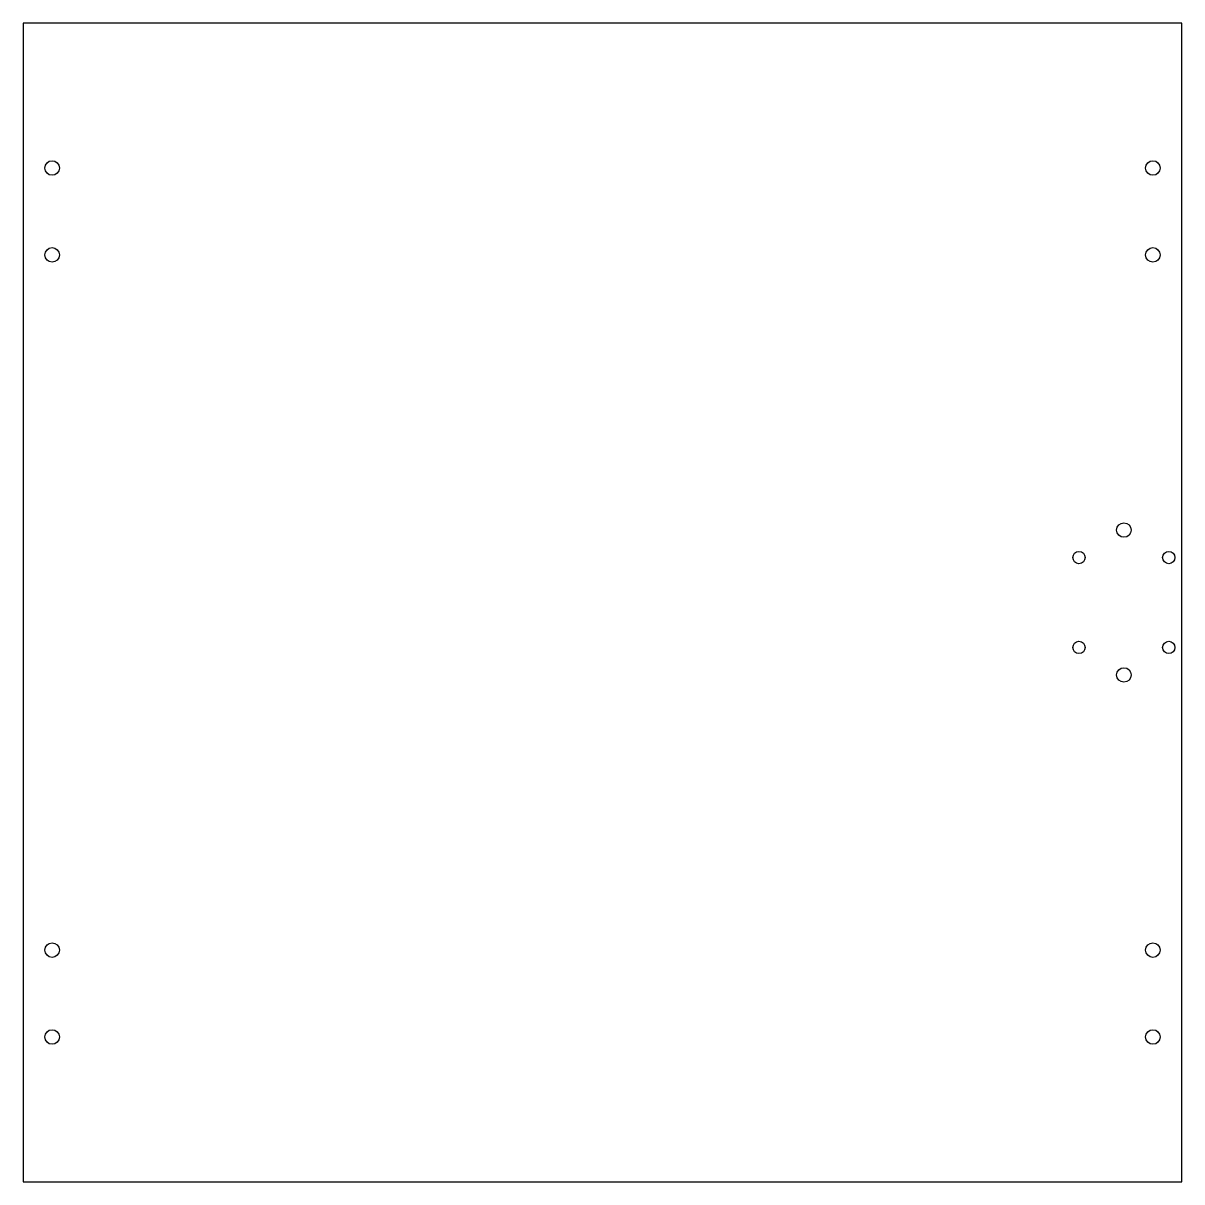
# Model space of a CAD drawing. Header units: millimetres. Extents: x -200 to 200, y -200 to 200.
import ezdxf

# ---------------------------------------------------------------- set-up
doc = ezdxf.new("R2010")
doc.units = ezdxf.units.MM

msp = doc.modelspace()

# ---------------------------------------------------------------- linework, layer by layer
msp.add_lwpolyline([(200, 200), (-200, 200), (-200, -200), (200, -200)], close=True)
for centre, radius in [((-190, 150), 2.5), ((190, 150), 2.5), ((-190, 120), 2.5), ((190, 120), 2.5), ((180, 25), 2.5), ((164.5, 15.5), 2.12), ((195.5, 15.5), 2.12), ((164.5, -15.5), 2.12), ((195.5, -15.5), 2.12), ((180, -25), 2.5), ((-190, -120), 2.5), ((190, -120), 2.5), ((-190, -150), 2.5), ((190, -150), 2.5)]:
    msp.add_circle(centre, radius)

doc.saveas('drawing.dxf')
